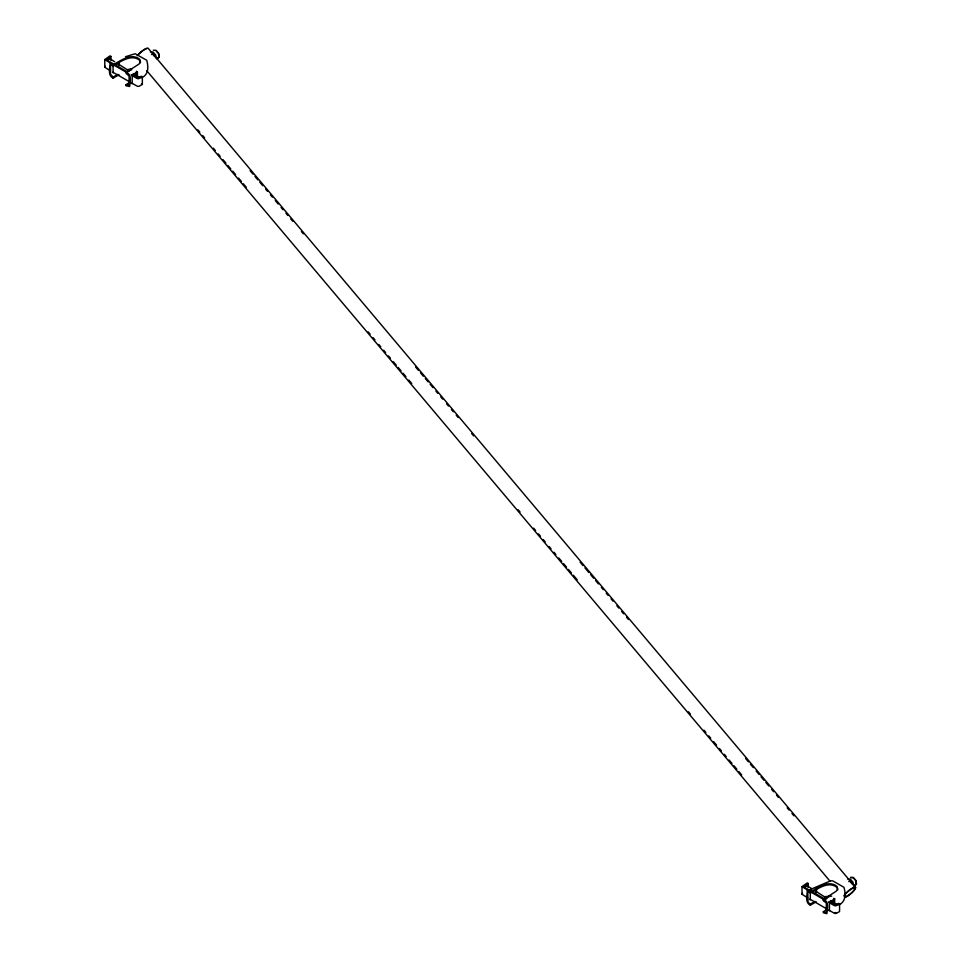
<?xml version="1.0" encoding="UTF-8"?>
<svg xmlns="http://www.w3.org/2000/svg" width="962" height="962" viewBox="0 0 962 962"><rect width="100%" height="100%" fill="white"/><g stroke="black" fill="none" stroke-linecap="round" stroke-linejoin="round"><path stroke-width="1.44" d="M807.587 897.811L802.007 894.251L802.007 886.603L807.238 882.948L808.152 883.477L808.152 887.301M816.245 901.767L810.305 905.194L810.305 904.136L808.044 902.272L807.791 892.387L808.621 891.906L810.305 893.049C817.724 888.84 828.571 880.663 836.916 887.397L837.734 889.838M810.305 905.194C804.857 902.705 807.082 895.297 807.322 890.752L810.305 891.99L810.305 899.867L809.475 899.302M815.656 892.051L815.656 889.225M816.485 892.616L816.485 888.395M823.34 911.663L823.34 912.722L826.863 913.647C827.332 909.186 829.497 901.117 823.34 899.518L823.34 900.576L826.31 903.09L826.31 912.06L825.324 912.637L823.34 911.663L826.899 909.607M833.693 903.955L833.693 898.328L834.679 898.809L829.436 902.38L829.436 910.822L828.45 910.341M834.679 904.436L834.679 898.809M829.953 902.019L835.004 904.929L838.66 903.342L839.573 903.871L839.573 911.531L836.832 913.118A1.936 1.118 0 0 1 834.09 913.118L829.04 910.196M110.365 70.767L104.786 67.232L104.762 59.56L110.005 55.916L110.919 56.433L110.931 60.269M104.786 67.232L105.315 66.294M802.007 894.251L802.536 893.313M157.335 58.249L159.019 56.83L158.453 53.487L156.048 50.721M157.467 58.682L159.343 57.107L158.706 53.379L156.048 50.313L153.355 50.216M854.545 885.329L856.24 883.922L855.687 880.567L853.282 877.813L850.853 877.717M854.689 885.761L856.565 884.186L855.939 880.471L853.282 877.404L850.576 877.296M141.727 77.669C148.857 74.759 148.497 66.318 146.705 60.233L135.173 53.752L125.457 56.722M838.936 904.773C846.067 901.851 845.73 893.421 843.951 887.325L832.803 880.891L830.771 880.795L807.322 890.752M131.229 83.237L132.215 83.718L132.203 75.264L137.446 71.693L137.458 77.333M151.515 54.533L152.453 53.908L154.617 56.614M848.737 881.613L849.686 881L851.851 883.705M110.919 56.433L106.217 59.68L127.669 72.006M106.217 60.341L109.776 58.634L114.706 61.76M119.023 74.711L113.095 78.138L113.095 77.08L117.833 74.351M126.094 72.415C132.263 74.002 130.098 82.083 129.654 86.544L126.13 85.63L126.13 84.572L128.114 85.534L129.088 84.957L129.076 75.974L126.106 73.473L126.094 72.415L139.057 64.033L140.488 61.688L139.682 59.247C131.325 52.537 120.49 60.714 113.071 64.923L110.077 63.696C109.86 68.242 107.636 75.661 113.095 78.138M126.13 84.572L129.678 82.516M126.13 85.63L129.69 83.574M131.818 83.093L136.869 86.003A1.936 1.118 -0.1 0 0 139.61 85.991L142.352 84.403L142.34 76.744L139.598 78.331A1.936 1.118 -0.1 0 1 136.844 78.331L131.806 75.433M808.152 883.477L803.45 886.711L824.903 899.097M803.45 887.373L806.998 885.665L811.94 888.804M810.305 891.99C817.724 887.782 828.571 879.605 836.916 886.339L837.734 888.792L836.303 891.137L823.34 899.518M810.305 904.136L815.054 901.394M823.34 900.576L826.899 898.52M839.573 903.871L836.832 905.458A1.936 1.118 0 0 1 834.09 905.458L829.04 902.548M127.621 69.601L131.686 68.771M127.621 70.659L131.686 69.829M824.831 896.656L831.721 896.139M824.831 897.714L828.895 896.885M835.004 912.589L835.918 912.589M150.373 51.936L153.066 52.032L155.736 55.099L156.373 58.814M847.606 879.015L850.312 879.112L852.969 882.19L853.595 885.906M131.217 74.783L132.203 75.264M828.45 901.899L829.436 902.38M142.34 76.744L141.426 76.214L137.758 77.802L132.72 74.904M111.616 63.829L104.762 59.56M114.141 65.284L126.756 72.535M141.438 83.886L142.352 84.403M112.891 72.222L129.293 81.65M808.85 890.884L802.007 886.603M811.375 892.339L825.252 900.36M810.112 899.266L826.514 908.741M117.172 63.324L129.521 71.14M133.225 73.485L139.394 77.405M814.405 890.379L826.755 898.231M830.459 900.588L836.627 904.52M113.095 77.08L110.57 74.314L110.558 65.332L111.388 64.839L113.071 65.981C120.49 61.772 131.325 53.595 139.682 60.305L140.5 62.746M109.776 58.634L110.317 59.572M806.998 885.665L807.551 886.603M855.639 887.529L148.304 48.449A7.804 1.888 -40.1 0 0 143.807 49.759A7.804 1.888 -40.1 0 0 137.241 55.712M250.12 170.731L253.03 174.17M254.966 176.467L257.864 179.906M259.8 182.203L262.698 185.642M265.608 189.093L267.544 191.39M270.442 194.829L272.378 197.126M275.276 200.565L278.186 204.016M281.084 207.455L283.02 209.752M285.918 213.191L287.854 215.488M290.764 218.939L292.701 221.236M301.407 231.565L303.343 233.862M415.584 367.003L418.494 370.454M420.43 372.751L423.328 376.19M425.264 378.487L428.162 381.926M430.098 384.223L433.008 387.662M435.906 391.113L437.842 393.41M440.74 396.849L442.676 399.146M446.548 403.739L448.484 406.036M451.394 409.475L453.318 411.772M456.228 415.211L458.165 417.508M471.705 433.585L473.641 435.882M580.086 562.145L582.984 565.584M584.92 567.881L588.792 572.474M590.728 574.771L593.626 578.21M595.562 580.507L598.472 583.946M601.37 587.397L603.306 589.694M606.204 593.133L608.14 595.43M611.05 598.869L612.986 601.166M616.858 605.759L618.794 608.056M621.692 611.495L623.629 613.792M626.527 617.231L628.463 619.528M745.55 758.417L748.448 761.868M750.384 764.165L753.294 767.604M756.192 771.043L759.09 774.494M761.026 776.791L763.936 780.23M765.872 782.527L768.77 785.966M771.68 789.417L773.604 791.714M776.514 795.153L778.45 797.45M787.156 807.779L789.093 810.076M791.991 813.515L793.927 815.812M197.883 129.834L199.819 132.131M202.717 135.582L204.653 137.879M213.372 148.208L215.296 150.505M218.206 153.944L220.142 156.241M223.04 159.68L225.95 163.131M227.886 165.428L230.784 168.867M232.72 171.164L235.618 174.603M238.528 178.054L241.426 181.493M243.362 183.79L246.26 187.229M368.181 331.866L370.117 334.151M373.028 337.602L374.964 339.899M378.836 344.492L380.772 346.777M383.67 350.228L385.606 352.525M388.504 355.964L390.44 358.261M393.35 361.7L396.248 365.151M398.184 367.448L401.082 370.887M403.018 373.184L405.928 376.623M408.826 380.074L411.736 383.513M518.169 509.776L520.105 512.073M533.657 528.138L535.581 530.435M538.492 533.886L540.428 536.171M543.326 539.622L545.262 541.919M549.134 546.512L551.07 548.797M553.968 552.248L555.904 554.545M558.814 557.984L561.712 561.423M563.648 563.72L566.546 567.171M568.482 569.468L571.392 572.907M573.328 575.204L577.2 579.797M688.467 711.796L690.403 714.093M703.956 730.158L705.892 732.455M708.79 735.906L710.726 738.203M713.636 741.642L716.534 745.081M719.432 748.532L721.368 750.829M724.278 754.268L726.214 756.565M729.112 760.004L732.022 763.455M733.946 765.74L736.856 769.191M738.792 771.488L741.69 774.927M146.813 70.755L829.966 881.132M136.46 71.212L136.472 76.852M119.252 62.734L119.264 65.56M118.422 62.169L118.422 64.995M113.071 64.358L113.095 72.823M844.059 895.55A7.804 1.888 -40.1 0 1 853.066 887.722A7.804 1.888 -40.1 0 1 853.883 890.788A7.804 1.888 -40.1 0 1 844.588 897.558M139.177 53.884A6.842 1.647 -40.1 0 1 146.609 48.749M847.318 895.995A6.842 1.647 -40.1 0 0 854.893 888.13A6.842 1.647 -40.1 0 0 846.512 892.964A6.842 1.647 -40.1 0 0 847.318 895.995"/></g></svg>
